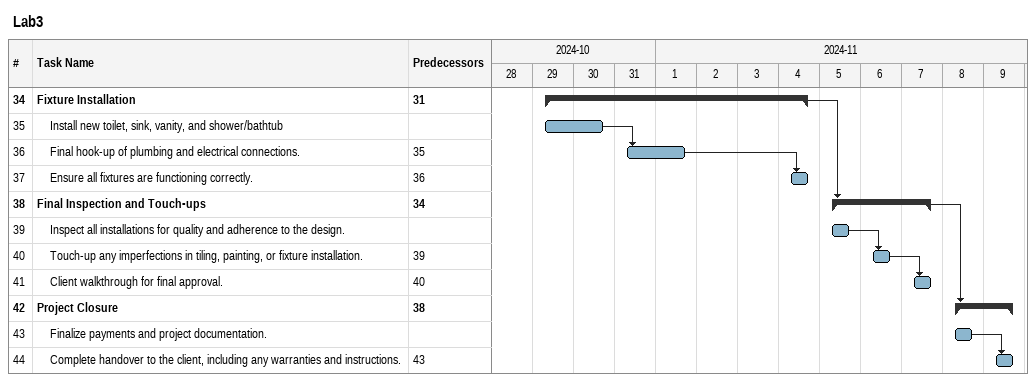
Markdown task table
Lab3

| ID | Level | Task | Start | Finish | Predecessors |
|---|---|---|---|---|---|
| 34 | 1 | **Fixture Installation** | 2024-10-29 | 2024-11-04 | 31 |
| 35 | 2 | Install new toilet, sink, vanity, and shower/bathtub | 2024-10-29 | 2024-10-30 |  |
| 36 | 2 | Final hook-up of plumbing and electrical connections. | 2024-10-31 | 2024-11-01 | 35 |
| 37 | 2 | Ensure all fixtures are functioning correctly. | 2024-11-04 | 2024-11-04 | 36 |
| 38 | 1 | **Final Inspection and Touch-ups** | 2024-11-05 | 2024-11-07 | 34 |
| 39 | 2 | Inspect all installations for quality and adherence to the design. | 2024-11-05 | 2024-11-05 |  |
| 40 | 2 | Touch-up any imperfections in tiling, painting, or fixture installation. | 2024-11-06 | 2024-11-06 | 39 |
| 41 | 2 | Client walkthrough for final approval. | 2024-11-07 | 2024-11-07 | 40 |
| 42 | 1 | **Project Closure** | 2024-11-08 | 2024-11-09 | 38 |
| 43 | 2 | Finalize payments and project documentation. | 2024-11-08 | 2024-11-08 |  |
| 44 | 2 | Complete handover to the client, including any warranties and instructions. | 2024-11-09 | 2024-11-09 | 43 |
